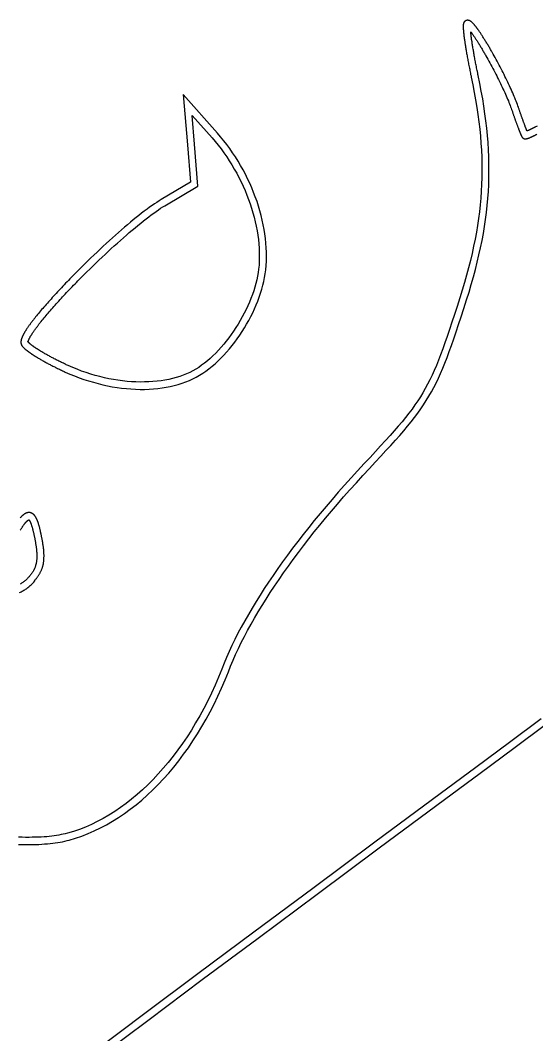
# Model space of a CAD drawing. Extents: x 0 to 745, y 0 to 539.
# Drawn here: x 299.9 to 357.7, y 360.9 to 474.6 of the extents above; entities that cross this region are included whole.
import ezdxf

# ---------------------------------------------------------------- set-up
doc = ezdxf.new("R2010")
doc.units = 0
doc.layers.get('0').update_dxf_attribs({"linetype": 'CONTINUOUS'})

msp = doc.modelspace()

# ---------------------------------------------------------------- linework, layer by layer
at = {"color": 7}
for p, q in [((318.14, 466.3), (318.61, 460.66)), ((321.97, 461.98), (318.14, 466.3)), ((318.14, 466.3), (318.14, 466.3)), ((319.14, 463.97), (321.37, 461.45)), ((319.41, 460.73), (319.14, 463.97)), ((319.14, 463.97), (319.14, 463.97)), ((318.61, 460.66), (318.96, 456.47)), ((319.8, 456.04), (319.41, 460.73)), ((318.96, 456.47), (315.68, 454.53)), ((316.09, 453.84), (319.8, 456.04)), ((300.85, 418.64), (300.85, 418.64)), ((300.98, 419.43), (300.98, 419.43)), ((301.42, 411.65), (301.53, 411.77)), ((301.53, 411.77), (301.53, 411.85))]:
    msp.add_line(p, q, dxfattribs=at)
for points in [[(349.66, 474.49), (349.65, 474.48), (349.64, 474.47), (349.63, 474.46), (349.62, 474.45), (349.61, 474.44), (349.6, 474.43), (349.6, 474.42), (349.59, 474.41), (349.58, 474.4), (349.58, 474.39), (349.57, 474.38), (349.57, 474.37), (349.56, 474.37), (349.56, 474.36), (349.56, 474.35), (349.55, 474.34), (349.55, 474.33), (349.55, 474.32), (349.54, 474.32), (349.54, 474.31), (349.54, 474.3), (349.54, 474.29), (349.54, 474.29), (349.53, 474.28), (349.53, 474.27), (349.53, 474.27), (349.53, 474.26), (349.53, 474.25), (349.53, 474.25), (349.53, 474.24), (349.52, 474.23)], [(349.98, 474.63), (349.97, 474.63), (349.96, 474.63), (349.95, 474.63), (349.94, 474.63), (349.92, 474.62), (349.91, 474.62), (349.9, 474.62), (349.89, 474.62), (349.88, 474.61), (349.87, 474.61), (349.86, 474.61), (349.85, 474.6), (349.84, 474.6), (349.82, 474.6), (349.81, 474.59), (349.8, 474.59), (349.79, 474.58), (349.78, 474.58), (349.77, 474.57), (349.76, 474.57), (349.75, 474.56), (349.74, 474.55), (349.73, 474.55), (349.72, 474.54), (349.71, 474.53), (349.7, 474.53), (349.69, 474.52), (349.68, 474.51), (349.67, 474.51), (349.67, 474.5), (349.66, 474.49)], [(350.23, 474.58), (350.22, 474.58), (350.22, 474.58), (350.21, 474.59), (350.21, 474.59), (350.2, 474.59), (350.19, 474.59), (350.18, 474.6), (350.18, 474.6), (350.17, 474.6), (350.16, 474.6), (350.16, 474.61), (350.15, 474.61), (350.14, 474.61), (350.13, 474.61), (350.12, 474.62), (350.12, 474.62), (350.11, 474.62), (350.1, 474.62), (350.09, 474.62), (350.08, 474.62), (350.07, 474.63), (350.07, 474.63), (350.06, 474.63), (350.05, 474.63), (350.04, 474.63), (350.03, 474.63), (350.02, 474.63), (350.01, 474.63), (350, 474.63), (349.99, 474.63), (349.98, 474.63)], [(350.54, 474.35), (350.53, 474.36), (350.52, 474.37), (350.51, 474.38), (350.5, 474.39), (350.49, 474.4), (350.49, 474.4), (350.48, 474.41), (350.47, 474.42), (350.46, 474.43), (350.45, 474.44), (350.44, 474.44), (350.43, 474.45), (350.42, 474.46), (350.41, 474.47), (350.4, 474.47), (350.39, 474.48), (350.38, 474.49), (350.37, 474.5), (350.36, 474.5), (350.35, 474.51), (350.34, 474.52), (350.33, 474.52), (350.32, 474.53), (350.31, 474.54), (350.3, 474.54), (350.29, 474.55), (350.28, 474.55), (350.27, 474.56), (350.26, 474.57), (350.24, 474.57), (350.23, 474.58)], [(351.15, 473.61), (351.13, 473.64), (351.11, 473.67), (351.08, 473.7), (351.06, 473.73), (351.04, 473.76), (351.02, 473.78), (351, 473.81), (350.98, 473.84), (350.96, 473.87), (350.94, 473.89), (350.92, 473.92), (350.9, 473.95), (350.88, 473.97), (350.86, 474), (350.84, 474.02), (350.82, 474.04), (350.8, 474.07), (350.78, 474.09), (350.76, 474.11), (350.74, 474.14), (350.72, 474.16), (350.7, 474.18), (350.69, 474.2), (350.67, 474.22), (350.65, 474.24), (350.63, 474.26), (350.61, 474.28), (350.59, 474.3), (350.58, 474.32), (350.56, 474.34), (350.54, 474.35)], [(349.52, 474.23), (349.52, 474.23), (349.52, 474.22), (349.52, 474.22), (349.52, 474.21), (349.52, 474.2), (349.52, 474.2), (349.52, 474.19), (349.52, 474.19), (349.51, 474.18), (349.51, 474.17), (349.51, 474.17), (349.51, 474.16), (349.51, 474.16), (349.51, 474.15), (349.51, 474.14), (349.51, 474.14), (349.51, 474.13), (349.51, 474.13), (349.51, 474.12), (349.51, 474.12), (349.51, 474.11), (349.51, 474.1), (349.5, 474.1), (349.5, 474.09), (349.5, 474.09), (349.5, 474.08), (349.5, 474.08), (349.5, 474.07), (349.5, 474.06), (349.5, 474.06), (349.5, 474.05)], [(349.5, 474.05), (349.5, 474.04), (349.5, 474.03), (349.5, 474.02), (349.5, 474), (349.5, 473.99), (349.5, 473.98), (349.5, 473.97), (349.5, 473.95), (349.5, 473.94), (349.5, 473.93), (349.5, 473.91), (349.5, 473.9), (349.5, 473.89), (349.5, 473.87), (349.5, 473.86), (349.5, 473.85), (349.5, 473.83), (349.5, 473.82), (349.5, 473.8), (349.5, 473.79), (349.5, 473.78), (349.5, 473.76), (349.5, 473.75), (349.5, 473.73), (349.5, 473.72), (349.51, 473.7), (349.51, 473.68), (349.51, 473.67), (349.51, 473.65), (349.51, 473.64), (349.51, 473.62)], [(349.51, 473.62), (349.51, 473.59), (349.52, 473.55), (349.52, 473.52), (349.52, 473.48), (349.52, 473.45), (349.53, 473.41), (349.53, 473.37), (349.53, 473.34), (349.54, 473.3), (349.54, 473.26), (349.55, 473.22), (349.55, 473.18), (349.56, 473.14), (349.56, 473.1), (349.56, 473.05), (349.57, 473.01), (349.58, 472.97), (349.58, 472.92), (349.59, 472.88), (349.59, 472.83), (349.6, 472.79), (349.6, 472.74), (349.61, 472.69), (349.62, 472.65), (349.62, 472.6), (349.63, 472.55), (349.64, 472.5), (349.64, 472.45), (349.65, 472.4), (349.66, 472.35), (349.67, 472.3)], [(350.46, 472.41), (350.45, 472.45), (350.45, 472.48), (350.44, 472.52), (350.44, 472.55), (350.43, 472.59), (350.43, 472.62), (350.42, 472.65), (350.42, 472.69), (350.42, 472.72), (350.41, 472.75), (350.41, 472.78), (350.4, 472.81), (350.4, 472.84), (350.4, 472.87), (350.39, 472.9), (350.39, 472.93), (350.39, 472.95), (350.39, 472.98), (350.38, 473.01), (350.38, 473.04), (350.38, 473.06), (350.37, 473.09), (350.37, 473.12), (350.37, 473.14), (350.37, 473.17), (350.36, 473.2), (350.36, 473.22), (350.36, 473.25), (350.36, 473.27), (350.35, 473.3), (350.35, 473.33)], [(350.35, 473.33), (350.36, 473.32), (350.36, 473.31), (350.37, 473.31), (350.37, 473.3), (350.38, 473.29), (350.38, 473.29), (350.39, 473.28), (350.39, 473.28), (350.39, 473.27), (350.4, 473.27), (350.4, 473.26), (350.41, 473.26), (350.41, 473.25), (350.42, 473.25), (350.42, 473.24), (350.43, 473.24), (350.43, 473.23), (350.43, 473.23), (350.44, 473.22), (350.44, 473.22), (350.45, 473.21), (350.45, 473.2), (350.46, 473.2), (350.46, 473.19), (350.47, 473.19), (350.47, 473.18), (350.48, 473.17), (350.48, 473.17), (350.49, 473.16), (350.49, 473.15), (350.5, 473.14)], [(350.5, 473.14), (350.54, 473.08), (350.58, 473.02), (350.63, 472.96), (350.67, 472.9), (350.72, 472.83), (350.76, 472.76), (350.81, 472.7), (350.85, 472.62), (350.9, 472.55), (350.95, 472.48), (351, 472.4), (351.05, 472.33), (351.09, 472.25), (351.14, 472.17), (351.19, 472.09), (351.25, 472.01), (351.3, 471.93), (351.35, 471.84), (351.4, 471.76), (351.45, 471.67), (351.51, 471.58), (351.56, 471.49), (351.61, 471.4), (351.67, 471.31), (351.72, 471.22), (351.77, 471.13), (351.83, 471.03), (351.88, 470.94), (351.94, 470.84), (351.99, 470.75), (352.05, 470.65)], [(352.74, 471.05), (352.69, 471.14), (352.63, 471.24), (352.58, 471.34), (352.52, 471.43), (352.47, 471.53), (352.41, 471.62), (352.36, 471.72), (352.3, 471.81), (352.25, 471.9), (352.19, 471.99), (352.14, 472.08), (352.09, 472.17), (352.03, 472.26), (351.98, 472.34), (351.93, 472.43), (351.87, 472.51), (351.82, 472.6), (351.77, 472.68), (351.72, 472.76), (351.67, 472.84), (351.62, 472.91), (351.57, 472.99), (351.52, 473.06), (351.47, 473.14), (351.43, 473.21), (351.38, 473.28), (351.33, 473.35), (351.29, 473.42), (351.24, 473.48), (351.19, 473.55), (351.15, 473.61)], [(349.67, 472.3), (349.68, 472.19), (349.7, 472.08), (349.71, 471.98), (349.73, 471.86), (349.75, 471.75), (349.77, 471.63), (349.79, 471.52), (349.81, 471.4), (349.83, 471.28), (349.85, 471.15), (349.87, 471.03), (349.89, 470.9), (349.91, 470.78), (349.94, 470.65), (349.96, 470.52), (349.99, 470.38), (350.01, 470.25), (350.04, 470.12), (350.06, 469.98), (350.09, 469.84), (350.11, 469.7), (350.14, 469.56), (350.17, 469.42), (350.2, 469.28), (350.23, 469.14), (350.25, 468.99), (350.28, 468.85), (350.31, 468.7), (350.34, 468.56), (350.38, 468.41), (350.41, 468.26)], [(351.19, 468.43), (351.16, 468.57), (351.13, 468.72), (351.1, 468.87), (351.07, 469.01), (351.04, 469.15), (351.01, 469.3), (350.98, 469.44), (350.95, 469.58), (350.93, 469.72), (350.9, 469.86), (350.87, 469.99), (350.85, 470.13), (350.82, 470.26), (350.8, 470.4), (350.77, 470.53), (350.75, 470.66), (350.73, 470.79), (350.7, 470.92), (350.68, 471.04), (350.66, 471.17), (350.64, 471.29), (350.62, 471.41), (350.6, 471.53), (350.58, 471.65), (350.56, 471.76), (350.54, 471.88), (350.52, 471.99), (350.51, 472.1), (350.49, 472.2), (350.47, 472.31), (350.46, 472.41)], [(355.69, 464.87), (355.63, 465.04), (355.57, 465.2), (355.51, 465.37), (355.44, 465.55), (355.37, 465.73), (355.3, 465.92), (355.22, 466.1), (355.14, 466.29), (355.05, 466.49), (354.96, 466.69), (354.87, 466.89), (354.78, 467.09), (354.69, 467.29), (354.59, 467.5), (354.49, 467.71), (354.39, 467.92), (354.29, 468.13), (354.18, 468.34), (354.08, 468.55), (353.97, 468.76), (353.86, 468.98), (353.75, 469.19), (353.64, 469.4), (353.53, 469.61), (353.42, 469.82), (353.31, 470.03), (353.19, 470.24), (353.08, 470.44), (352.97, 470.65), (352.86, 470.85), (352.74, 471.05)], [(352.05, 470.65), (352.16, 470.45), (352.27, 470.26), (352.38, 470.05), (352.49, 469.85), (352.6, 469.65), (352.71, 469.44), (352.82, 469.23), (352.93, 469.02), (353.04, 468.81), (353.15, 468.6), (353.26, 468.4), (353.36, 468.19), (353.47, 467.98), (353.57, 467.77), (353.67, 467.56), (353.77, 467.35), (353.87, 467.15), (353.96, 466.95), (354.06, 466.75), (354.15, 466.55), (354.23, 466.35), (354.32, 466.16), (354.4, 465.97), (354.48, 465.79), (354.56, 465.61), (354.63, 465.43), (354.7, 465.26), (354.76, 465.09), (354.82, 464.93), (354.88, 464.77), (354.93, 464.62)], [(350.41, 468.26), (350.58, 467.4), (350.75, 466.54), (350.9, 465.7), (351.03, 464.87), (351.15, 464.05), (351.26, 463.24), (351.35, 462.44), (351.43, 461.64), (351.49, 460.86), (351.54, 460.08), (351.58, 459.3), (351.6, 458.53), (351.6, 457.76), (351.59, 456.99), (351.57, 456.23), (351.53, 455.47), (351.47, 454.7), (351.4, 453.94), (351.32, 453.17), (351.22, 452.41), (351.11, 451.63), (350.98, 450.86), (350.83, 450.08), (350.67, 449.29), (350.5, 448.49), (350.31, 447.69), (350.1, 446.88), (349.88, 446.06), (349.65, 445.23), (349.39, 444.39), (349.13, 443.53)], [(349.89, 443.29), (350.16, 444.15), (350.41, 445), (350.65, 445.85), (350.87, 446.68), (351.08, 447.5), (351.27, 448.32), (351.45, 449.12), (351.61, 449.93), (351.76, 450.72), (351.89, 451.51), (352.01, 452.3), (352.11, 453.08), (352.19, 453.86), (352.26, 454.64), (352.32, 455.42), (352.36, 456.2), (352.38, 456.98), (352.39, 457.76), (352.39, 458.54), (352.37, 459.33), (352.34, 460.12), (352.29, 460.91), (352.22, 461.71), (352.15, 462.52), (352.05, 463.34), (351.94, 464.16), (351.82, 464.99), (351.69, 465.83), (351.53, 466.69), (351.37, 467.55), (351.19, 468.43)], [(354.93, 464.62), (354.96, 464.54), (354.98, 464.47), (355.01, 464.4), (355.03, 464.33), (355.05, 464.25), (355.08, 464.18), (355.1, 464.11), (355.13, 464.04), (355.15, 463.97), (355.18, 463.9), (355.2, 463.83), (355.23, 463.76), (355.25, 463.69), (355.27, 463.63), (355.3, 463.56), (355.32, 463.49), (355.34, 463.43), (355.37, 463.36), (355.39, 463.3), (355.41, 463.23), (355.43, 463.17), (355.46, 463.11), (355.48, 463.05), (355.5, 462.99), (355.52, 462.93), (355.54, 462.87), (355.57, 462.81), (355.59, 462.76), (355.61, 462.7), (355.63, 462.65), (355.65, 462.59)], [(356.4, 462.88), (356.38, 462.93), (356.36, 462.98), (356.34, 463.04), (356.32, 463.09), (356.3, 463.15), (356.27, 463.21), (356.25, 463.26), (356.23, 463.32), (356.21, 463.38), (356.19, 463.44), (356.17, 463.51), (356.14, 463.57), (356.12, 463.63), (356.1, 463.7), (356.07, 463.76), (356.05, 463.83), (356.03, 463.89), (356, 463.96), (355.98, 464.03), (355.96, 464.1), (355.93, 464.16), (355.91, 464.23), (355.88, 464.3), (355.86, 464.37), (355.84, 464.44), (355.81, 464.51), (355.79, 464.58), (355.76, 464.66), (355.74, 464.73), (355.71, 464.8), (355.69, 464.87)], [(327.39, 446.65), (327.43, 447.13), (327.46, 447.62), (327.47, 448.12), (327.47, 448.62), (327.45, 449.13), (327.41, 449.64), (327.36, 450.15), (327.29, 450.67), (327.21, 451.18), (327.11, 451.7), (327, 452.22), (326.87, 452.75), (326.73, 453.27), (326.58, 453.79), (326.41, 454.31), (326.22, 454.83), (326.03, 455.34), (325.82, 455.86), (325.59, 456.37), (325.36, 456.87), (325.11, 457.37), (324.85, 457.87), (324.57, 458.35), (324.29, 458.84), (323.99, 459.31), (323.68, 459.78), (323.36, 460.24), (323.03, 460.69), (322.69, 461.13), (322.34, 461.56), (321.97, 461.98)], [(355.65, 462.59), (355.66, 462.57), (355.67, 462.54), (355.68, 462.52), (355.69, 462.49), (355.7, 462.46), (355.71, 462.44), (355.71, 462.41), (355.72, 462.39), (355.73, 462.37), (355.74, 462.34), (355.75, 462.32), (355.76, 462.3), (355.77, 462.27), (355.78, 462.25), (355.79, 462.23), (355.8, 462.21), (355.8, 462.18), (355.81, 462.16), (355.82, 462.14), (355.83, 462.12), (355.84, 462.1), (355.85, 462.08), (355.85, 462.06), (355.86, 462.04), (355.87, 462.02), (355.88, 462), (355.88, 461.98), (355.89, 461.97), (355.9, 461.95), (355.91, 461.93), (355.91, 461.91)], [(355.91, 461.91), (355.92, 461.9), (355.92, 461.9), (355.92, 461.89), (355.93, 461.88), (355.93, 461.87), (355.93, 461.86), (355.94, 461.85), (355.94, 461.85), (355.94, 461.84), (355.95, 461.83), (355.95, 461.82), (355.95, 461.82), (355.96, 461.81), (355.96, 461.8), (355.96, 461.79), (355.97, 461.79), (355.97, 461.78), (355.97, 461.77), (355.98, 461.77), (355.98, 461.76), (355.98, 461.75), (355.99, 461.74), (355.99, 461.74), (355.99, 461.73), (356, 461.72), (356, 461.72), (356, 461.71), (356, 461.71), (356.01, 461.7), (356.01, 461.69), (356.01, 461.69)], [(356.65, 462.22), (356.64, 462.24), (356.64, 462.25), (356.63, 462.27), (356.62, 462.29), (356.62, 462.3), (356.61, 462.32), (356.6, 462.34), (356.6, 462.36), (356.59, 462.38), (356.58, 462.4), (356.57, 462.42), (356.57, 462.44), (356.56, 462.46), (356.55, 462.48), (356.54, 462.5), (356.53, 462.52), (356.52, 462.54), (356.52, 462.56), (356.51, 462.58), (356.5, 462.61), (356.49, 462.63), (356.48, 462.65), (356.47, 462.68), (356.46, 462.7), (356.45, 462.72), (356.44, 462.75), (356.44, 462.77), (356.43, 462.8), (356.42, 462.82), (356.41, 462.85), (356.4, 462.88)], [(356.67, 462.22), (356.67, 462.22), (356.66, 462.22), (356.66, 462.22), (356.66, 462.22), (356.66, 462.22), (356.66, 462.22), (356.66, 462.22), (356.66, 462.22), (356.66, 462.22), (356.66, 462.22), (356.66, 462.22), (356.66, 462.22), (356.66, 462.22), (356.66, 462.22), (356.66, 462.22), (356.66, 462.22), (356.66, 462.22), (356.66, 462.22), (356.66, 462.22), (356.66, 462.22), (356.66, 462.22), (356.66, 462.22), (356.66, 462.22), (356.66, 462.22), (356.66, 462.22), (356.66, 462.22), (356.66, 462.22), (356.65, 462.22), (356.65, 462.22), (356.65, 462.22), (356.65, 462.22)], [(356.65, 462.22), (356.65, 462.22), (356.65, 462.22), (356.65, 462.22), (356.65, 462.22), (356.65, 462.22), (356.65, 462.22), (356.65, 462.22), (356.65, 462.22), (356.65, 462.22), (356.65, 462.22), (356.65, 462.22), (356.65, 462.22), (356.65, 462.22), (356.65, 462.22), (356.65, 462.22), (356.65, 462.22), (356.65, 462.22), (356.65, 462.22), (356.65, 462.22), (356.65, 462.22), (356.65, 462.22), (356.65, 462.22), (356.65, 462.22), (356.65, 462.22), (356.65, 462.22), (356.65, 462.22), (356.65, 462.22), (356.65, 462.22), (356.65, 462.22), (356.65, 462.22), (356.65, 462.22)], [(357.55, 462.65), (357.51, 462.63), (357.48, 462.61), (357.44, 462.6), (357.41, 462.58), (357.37, 462.56), (357.34, 462.54), (357.31, 462.53), (357.27, 462.51), (357.24, 462.49), (357.21, 462.48), (357.18, 462.46), (357.15, 462.45), (357.12, 462.43), (357.09, 462.42), (357.06, 462.4), (357.03, 462.39), (357, 462.37), (356.97, 462.36), (356.95, 462.35), (356.92, 462.34), (356.89, 462.32), (356.87, 462.31), (356.84, 462.3), (356.82, 462.29), (356.8, 462.28), (356.77, 462.27), (356.75, 462.26), (356.73, 462.25), (356.71, 462.24), (356.69, 462.23), (356.67, 462.22)], [(356.98, 461.48), (357, 461.49), (357.02, 461.5), (357.05, 461.51), (357.07, 461.53), (357.1, 461.54), (357.13, 461.55), (357.15, 461.56), (357.18, 461.57), (357.21, 461.59), (357.23, 461.6), (357.26, 461.61), (357.29, 461.63), (357.32, 461.64), (357.35, 461.65), (357.38, 461.67), (357.41, 461.68), (357.44, 461.7), (357.47, 461.71), (357.51, 461.73), (357.54, 461.75), (357.57, 461.76), (357.6, 461.78), (357.64, 461.8), (357.67, 461.81), (357.71, 461.83), (357.74, 461.85)], [(357.77, 462.77), (357.7, 462.73), (357.62, 462.69), (357.55, 462.65)], [(321.37, 461.45), (321.72, 461.05), (322.06, 460.63), (322.39, 460.21), (322.71, 459.77), (323.02, 459.33), (323.31, 458.88), (323.6, 458.42), (323.87, 457.95), (324.14, 457.48), (324.39, 457), (324.63, 456.52), (324.85, 456.03), (325.07, 455.54), (325.27, 455.04), (325.46, 454.55), (325.64, 454.05), (325.8, 453.55), (325.95, 453.04), (326.09, 452.54), (326.21, 452.04), (326.32, 451.54), (326.42, 451.04), (326.5, 450.55), (326.56, 450.05), (326.61, 449.56), (326.65, 449.08), (326.67, 448.6), (326.67, 448.13), (326.66, 447.66), (326.64, 447.19), (326.59, 446.74)], [(356.01, 461.69), (356.02, 461.68), (356.02, 461.68), (356.02, 461.67), (356.02, 461.66), (356.03, 461.66), (356.03, 461.65), (356.03, 461.65), (356.03, 461.64), (356.04, 461.64), (356.04, 461.63), (356.04, 461.63), (356.04, 461.62), (356.04, 461.62), (356.05, 461.61), (356.05, 461.61), (356.05, 461.6), (356.06, 461.6), (356.06, 461.59), (356.06, 461.59), (356.07, 461.58), (356.07, 461.57), (356.07, 461.57), (356.08, 461.56), (356.08, 461.56), (356.08, 461.55), (356.09, 461.54), (356.09, 461.54), (356.1, 461.53), (356.11, 461.52), (356.11, 461.51), (356.12, 461.51)], [(356.12, 461.51), (356.13, 461.49), (356.14, 461.48), (356.16, 461.46), (356.17, 461.45), (356.18, 461.44), (356.2, 461.43), (356.21, 461.42), (356.22, 461.41), (356.23, 461.4), (356.25, 461.39), (356.26, 461.38), (356.27, 461.38), (356.29, 461.37), (356.3, 461.37), (356.31, 461.36), (356.32, 461.36), (356.34, 461.36), (356.35, 461.35), (356.36, 461.35), (356.37, 461.35), (356.38, 461.35), (356.39, 461.34), (356.4, 461.34), (356.41, 461.34), (356.42, 461.34), (356.43, 461.34), (356.44, 461.34), (356.45, 461.34), (356.46, 461.34), (356.47, 461.34), (356.48, 461.34)], [(356.48, 461.34), (356.48, 461.34), (356.49, 461.34), (356.5, 461.34), (356.5, 461.34), (356.51, 461.34), (356.52, 461.34), (356.52, 461.34), (356.53, 461.34), (356.53, 461.34), (356.54, 461.34), (356.55, 461.35), (356.55, 461.35), (356.56, 461.35), (356.56, 461.35), (356.57, 461.35), (356.57, 461.35), (356.58, 461.35), (356.58, 461.35), (356.59, 461.35), (356.6, 461.35), (356.6, 461.35), (356.61, 461.36), (356.61, 461.36), (356.62, 461.36), (356.62, 461.36), (356.63, 461.36), (356.63, 461.36), (356.64, 461.36), (356.64, 461.36), (356.64, 461.37), (356.65, 461.37)], [(356.65, 461.37), (356.66, 461.37), (356.67, 461.37), (356.68, 461.37), (356.69, 461.38), (356.7, 461.38), (356.71, 461.38), (356.72, 461.39), (356.73, 461.39), (356.74, 461.39), (356.75, 461.4), (356.76, 461.4), (356.77, 461.4), (356.78, 461.41), (356.79, 461.41), (356.8, 461.41), (356.81, 461.42), (356.82, 461.42), (356.83, 461.42), (356.84, 461.43), (356.85, 461.43), (356.86, 461.44), (356.87, 461.44), (356.88, 461.45), (356.9, 461.45), (356.91, 461.45), (356.92, 461.46), (356.93, 461.46), (356.94, 461.47), (356.95, 461.47), (356.96, 461.48), (356.98, 461.48)], [(315.68, 454.53), (315.44, 454.38), (315.19, 454.22), (314.92, 454.04), (314.65, 453.86), (314.37, 453.66), (314.09, 453.45), (313.79, 453.23), (313.49, 453), (313.18, 452.76), (312.87, 452.51), (312.55, 452.25), (312.23, 451.99), (311.9, 451.71), (311.57, 451.43), (311.24, 451.14), (310.9, 450.85), (310.56, 450.55), (310.22, 450.24), (309.88, 449.93), (309.53, 449.61), (309.18, 449.29), (308.84, 448.97), (308.49, 448.64), (308.15, 448.31), (307.8, 447.98), (307.46, 447.65), (307.12, 447.31), (306.78, 446.98), (306.44, 446.64), (306.11, 446.31), (305.78, 445.97)], [(306.35, 445.41), (306.68, 445.75), (307.01, 446.08), (307.34, 446.41), (307.68, 446.74), (308.02, 447.08), (308.36, 447.41), (308.7, 447.74), (309.05, 448.06), (309.39, 448.39), (309.74, 448.71), (310.08, 449.03), (310.43, 449.34), (310.77, 449.65), (311.11, 449.95), (311.45, 450.25), (311.78, 450.54), (312.11, 450.83), (312.44, 451.11), (312.76, 451.38), (313.08, 451.64), (313.39, 451.89), (313.7, 452.14), (314, 452.37), (314.29, 452.6), (314.57, 452.81), (314.85, 453.01), (315.12, 453.2), (315.38, 453.38), (315.62, 453.55), (315.86, 453.7), (316.09, 453.84)], [(305.78, 445.97), (305.61, 445.81), (305.45, 445.64), (305.29, 445.47), (305.13, 445.31), (304.97, 445.14), (304.82, 444.98), (304.66, 444.82), (304.51, 444.65), (304.36, 444.49), (304.2, 444.33), (304.06, 444.17), (303.91, 444.01), (303.76, 443.85), (303.62, 443.69), (303.48, 443.54), (303.34, 443.38), (303.2, 443.23), (303.06, 443.07), (302.93, 442.92), (302.8, 442.77), (302.67, 442.63), (302.54, 442.48), (302.42, 442.33), (302.29, 442.19), (302.17, 442.05), (302.06, 441.91), (301.94, 441.77), (301.83, 441.63), (301.72, 441.5), (301.61, 441.37), (301.51, 441.24)], [(326.59, 446.74), (326.54, 446.34), (326.47, 445.94), (326.39, 445.53), (326.28, 445.12), (326.17, 444.71), (326.04, 444.29), (325.89, 443.87), (325.73, 443.45), (325.56, 443.03), (325.38, 442.62), (325.18, 442.2), (324.98, 441.79), (324.76, 441.38), (324.53, 440.97), (324.29, 440.57), (324.04, 440.17), (323.79, 439.79), (323.52, 439.41), (323.25, 439.03), (322.97, 438.67), (322.68, 438.32), (322.39, 437.97), (322.09, 437.64), (321.79, 437.32), (321.48, 437.02), (321.17, 436.73), (320.85, 436.45), (320.53, 436.19), (320.21, 435.95), (319.89, 435.72), (319.56, 435.51)], [(319.98, 434.83), (320.33, 435.06), (320.68, 435.3), (321.03, 435.56), (321.37, 435.84), (321.71, 436.13), (322.04, 436.43), (322.37, 436.75), (322.69, 437.09), (323.01, 437.43), (323.32, 437.79), (323.62, 438.16), (323.91, 438.54), (324.2, 438.93), (324.48, 439.32), (324.74, 439.73), (325, 440.14), (325.25, 440.56), (325.49, 440.98), (325.71, 441.41), (325.93, 441.84), (326.13, 442.28), (326.32, 442.71), (326.49, 443.15), (326.66, 443.59), (326.81, 444.04), (326.94, 444.48), (327.06, 444.92), (327.17, 445.36), (327.26, 445.79), (327.33, 446.22), (327.39, 446.65)], [(302.14, 440.74), (302.24, 440.87), (302.34, 441), (302.45, 441.13), (302.56, 441.26), (302.67, 441.4), (302.79, 441.53), (302.9, 441.67), (303.02, 441.81), (303.15, 441.96), (303.27, 442.1), (303.4, 442.25), (303.53, 442.39), (303.66, 442.54), (303.79, 442.69), (303.93, 442.85), (304.07, 443), (304.21, 443.15), (304.35, 443.31), (304.5, 443.47), (304.64, 443.62), (304.79, 443.78), (304.94, 443.94), (305.09, 444.1), (305.24, 444.27), (305.4, 444.43), (305.55, 444.59), (305.71, 444.75), (305.87, 444.92), (306.03, 445.08), (306.19, 445.25), (306.35, 445.41)], [(349.13, 443.53), (348.81, 442.56), (348.52, 441.64), (348.24, 440.77), (347.97, 439.96), (347.71, 439.19), (347.45, 438.46), (347.21, 437.78), (346.97, 437.13), (346.73, 436.51), (346.5, 435.93), (346.26, 435.37), (346.02, 434.84), (345.77, 434.32), (345.52, 433.83), (345.26, 433.35), (344.99, 432.88), (344.71, 432.42), (344.41, 431.96), (344.1, 431.5), (343.77, 431.04), (343.42, 430.58), (343.05, 430.11), (342.65, 429.62), (342.23, 429.12), (341.79, 428.61), (341.31, 428.07), (340.8, 427.5), (340.26, 426.91), (339.69, 426.29), (339.08, 425.63), (338.43, 424.94)], [(339.01, 424.39), (339.66, 425.09), (340.28, 425.75), (340.85, 426.38), (341.4, 426.97), (341.91, 427.55), (342.39, 428.09), (342.84, 428.62), (343.27, 429.13), (343.67, 429.62), (344.05, 430.11), (344.41, 430.59), (344.75, 431.06), (345.07, 431.53), (345.37, 432), (345.66, 432.48), (345.94, 432.96), (346.21, 433.45), (346.47, 433.96), (346.72, 434.49), (346.97, 435.04), (347.21, 435.61), (347.46, 436.2), (347.7, 436.83), (347.95, 437.49), (348.2, 438.18), (348.45, 438.92), (348.72, 439.69), (348.99, 440.52), (349.28, 441.39), (349.57, 442.31), (349.89, 443.29)], [(301.51, 441.24), (301.46, 441.17), (301.41, 441.11), (301.36, 441.04), (301.31, 440.98), (301.26, 440.92), (301.22, 440.86), (301.17, 440.8), (301.13, 440.74), (301.08, 440.68), (301.04, 440.62), (300.99, 440.56), (300.95, 440.5), (300.91, 440.44), (300.87, 440.39), (300.83, 440.33), (300.79, 440.27), (300.75, 440.22), (300.71, 440.16), (300.68, 440.11), (300.64, 440.06), (300.61, 440), (300.57, 439.95), (300.54, 439.9), (300.51, 439.85), (300.47, 439.8), (300.44, 439.75), (300.41, 439.7), (300.38, 439.65), (300.36, 439.6), (300.33, 439.56), (300.3, 439.51)], [(301, 439.12), (301.02, 439.16), (301.05, 439.2), (301.07, 439.24), (301.1, 439.29), (301.13, 439.33), (301.15, 439.37), (301.18, 439.42), (301.21, 439.47), (301.24, 439.51), (301.27, 439.56), (301.31, 439.61), (301.34, 439.66), (301.37, 439.71), (301.41, 439.76), (301.45, 439.81), (301.48, 439.87), (301.52, 439.92), (301.56, 439.97), (301.6, 440.03), (301.64, 440.09), (301.68, 440.14), (301.72, 440.2), (301.77, 440.26), (301.81, 440.31), (301.85, 440.37), (301.9, 440.43), (301.95, 440.49), (301.99, 440.55), (302.04, 440.62), (302.09, 440.68), (302.14, 440.74)], [(300.3, 439.51), (300.29, 439.49), (300.28, 439.46), (300.27, 439.44), (300.25, 439.42), (300.24, 439.4), (300.23, 439.37), (300.22, 439.35), (300.21, 439.33), (300.2, 439.31), (300.18, 439.29), (300.17, 439.26), (300.16, 439.24), (300.15, 439.22), (300.14, 439.2), (300.13, 439.18), (300.12, 439.16), (300.11, 439.14), (300.11, 439.12), (300.1, 439.1), (300.09, 439.07), (300.08, 439.05), (300.07, 439.03), (300.06, 439.01), (300.06, 438.99), (300.05, 438.97), (300.04, 438.95), (300.04, 438.93), (300.03, 438.91), (300.02, 438.89), (300.02, 438.87), (300.01, 438.85)], [(300.78, 438.64), (300.79, 438.65), (300.79, 438.66), (300.79, 438.67), (300.8, 438.68), (300.8, 438.69), (300.81, 438.71), (300.81, 438.72), (300.82, 438.73), (300.82, 438.75), (300.83, 438.76), (300.83, 438.77), (300.84, 438.79), (300.84, 438.8), (300.85, 438.82), (300.86, 438.83), (300.86, 438.85), (300.87, 438.86), (300.88, 438.88), (300.89, 438.9), (300.89, 438.91), (300.9, 438.93), (300.91, 438.95), (300.92, 438.97), (300.93, 438.99), (300.94, 439), (300.95, 439.02), (300.96, 439.04), (300.97, 439.06), (300.98, 439.08), (300.99, 439.1), (301, 439.12)], [(300.01, 438.85), (300.01, 438.83), (300, 438.81), (300, 438.79), (299.99, 438.77), (299.99, 438.75), (299.98, 438.73), (299.98, 438.71), (299.98, 438.69), (299.97, 438.67), (299.97, 438.64), (299.97, 438.62), (299.97, 438.6), (299.96, 438.58), (299.96, 438.56), (299.96, 438.54), (299.96, 438.51), (299.96, 438.49), (299.97, 438.47), (299.97, 438.45), (299.97, 438.43), (299.98, 438.4), (299.98, 438.38), (299.99, 438.36), (299.99, 438.34), (300, 438.32), (300.01, 438.29), (300.02, 438.27), (300.03, 438.25), (300.04, 438.23), (300.05, 438.2), (300.06, 438.18)], [(300.06, 438.18), (300.08, 438.16), (300.09, 438.14), (300.11, 438.11), (300.12, 438.09), (300.14, 438.07), (300.16, 438.05), (300.17, 438.03), (300.19, 438.01), (300.21, 437.99), (300.23, 437.97), (300.25, 437.95), (300.26, 437.93), (300.28, 437.91), (300.3, 437.89), (300.33, 437.87), (300.35, 437.85), (300.37, 437.83), (300.39, 437.81), (300.41, 437.79), (300.44, 437.77), (300.46, 437.75), (300.48, 437.73), (300.51, 437.71), (300.53, 437.69), (300.56, 437.67), (300.58, 437.65), (300.61, 437.63), (300.64, 437.61), (300.66, 437.59), (300.69, 437.57), (300.72, 437.55)], [(300.75, 438.6), (300.75, 438.6), (300.75, 438.59), (300.76, 438.58), (300.76, 438.58), (300.76, 438.57), (300.76, 438.57), (300.77, 438.56), (300.77, 438.56), (300.77, 438.56), (300.77, 438.56), (300.77, 438.55), (300.77, 438.55), (300.77, 438.55), (300.77, 438.55), (300.77, 438.55), (300.77, 438.55), (300.77, 438.56), (300.77, 438.56), (300.77, 438.56), (300.77, 438.56), (300.77, 438.57), (300.77, 438.57), (300.77, 438.58), (300.77, 438.58), (300.77, 438.59), (300.77, 438.6), (300.78, 438.6), (300.78, 438.61), (300.78, 438.62), (300.78, 438.63), (300.78, 438.64)], [(301.2, 438.19), (301.18, 438.21), (301.15, 438.22), (301.13, 438.24), (301.11, 438.26), (301.08, 438.28), (301.06, 438.3), (301.04, 438.32), (301.02, 438.33), (301, 438.35), (300.98, 438.37), (300.96, 438.39), (300.94, 438.4), (300.92, 438.42), (300.91, 438.43), (300.89, 438.45), (300.88, 438.46), (300.86, 438.48), (300.85, 438.49), (300.83, 438.5), (300.82, 438.52), (300.81, 438.53), (300.8, 438.54), (300.79, 438.55), (300.78, 438.56), (300.77, 438.57), (300.77, 438.58), (300.76, 438.58), (300.76, 438.59), (300.75, 438.59), (300.75, 438.6), (300.75, 438.6)], [(302.24, 437.5), (302.2, 437.52), (302.16, 437.55), (302.12, 437.57), (302.08, 437.6), (302.04, 437.62), (302.01, 437.64), (301.97, 437.67), (301.93, 437.69), (301.89, 437.71), (301.86, 437.74), (301.82, 437.76), (301.79, 437.78), (301.75, 437.81), (301.72, 437.83), (301.68, 437.85), (301.65, 437.87), (301.61, 437.9), (301.58, 437.92), (301.55, 437.94), (301.52, 437.96), (301.49, 437.98), (301.46, 438), (301.43, 438.03), (301.4, 438.05), (301.37, 438.07), (301.34, 438.09), (301.31, 438.11), (301.28, 438.13), (301.26, 438.15), (301.23, 438.17), (301.2, 438.19)], [(300.72, 437.55), (300.75, 437.53), (300.78, 437.5), (300.81, 437.48), (300.84, 437.46), (300.87, 437.44), (300.9, 437.41), (300.93, 437.39), (300.97, 437.37), (301, 437.35), (301.03, 437.32), (301.06, 437.3), (301.1, 437.28), (301.13, 437.25), (301.17, 437.23), (301.2, 437.21), (301.24, 437.18), (301.28, 437.16), (301.31, 437.14), (301.35, 437.11), (301.39, 437.09), (301.43, 437.06), (301.46, 437.04), (301.5, 437.01), (301.54, 436.99), (301.58, 436.96), (301.62, 436.94), (301.66, 436.91), (301.7, 436.89), (301.74, 436.86), (301.78, 436.84), (301.83, 436.81)], [(301.83, 436.81), (301.91, 436.76), (302, 436.71), (302.09, 436.66), (302.17, 436.61), (302.26, 436.56), (302.36, 436.5), (302.45, 436.45), (302.54, 436.4), (302.64, 436.35), (302.73, 436.29), (302.83, 436.24), (302.93, 436.19), (303.03, 436.13), (303.13, 436.08), (303.23, 436.03), (303.33, 435.97), (303.43, 435.92), (303.54, 435.87), (303.64, 435.81), (303.75, 435.76), (303.85, 435.71), (303.96, 435.66), (304.07, 435.6), (304.17, 435.55), (304.28, 435.5), (304.39, 435.45), (304.5, 435.39), (304.61, 435.34), (304.72, 435.29), (304.83, 435.24), (304.94, 435.19)], [(305.27, 435.92), (305.16, 435.97), (305.05, 436.02), (304.95, 436.07), (304.84, 436.12), (304.73, 436.17), (304.63, 436.22), (304.52, 436.27), (304.42, 436.32), (304.31, 436.37), (304.21, 436.42), (304.11, 436.48), (304, 436.53), (303.9, 436.58), (303.8, 436.63), (303.7, 436.68), (303.6, 436.74), (303.5, 436.79), (303.4, 436.84), (303.31, 436.89), (303.21, 436.94), (303.12, 437), (303.02, 437.05), (302.93, 437.1), (302.84, 437.15), (302.75, 437.2), (302.66, 437.25), (302.58, 437.3), (302.49, 437.35), (302.41, 437.4), (302.32, 437.45), (302.24, 437.5)], [(319.56, 435.51), (319.23, 435.32), (318.88, 435.15), (318.52, 434.98), (318.15, 434.83), (317.76, 434.7), (317.36, 434.57), (316.95, 434.46), (316.53, 434.37), (316.1, 434.28), (315.66, 434.22), (315.21, 434.16), (314.75, 434.12), (314.28, 434.09), (313.81, 434.08), (313.32, 434.07), (312.84, 434.09), (312.35, 434.11), (311.85, 434.15), (311.35, 434.21), (310.84, 434.27), (310.34, 434.35), (309.83, 434.45), (309.32, 434.56), (308.81, 434.68), (308.3, 434.82), (307.79, 434.96), (307.28, 435.13), (306.77, 435.3), (306.27, 435.5), (305.77, 435.7), (305.27, 435.92)], [(304.94, 435.19), (305.45, 434.96), (305.97, 434.75), (306.5, 434.55), (307.02, 434.37), (307.55, 434.2), (308.08, 434.04), (308.61, 433.9), (309.14, 433.77), (309.67, 433.65), (310.2, 433.55), (310.73, 433.47), (311.25, 433.39), (311.78, 433.34), (312.29, 433.3), (312.81, 433.27), (313.32, 433.25), (313.82, 433.25), (314.32, 433.27), (314.81, 433.3), (315.3, 433.35), (315.77, 433.41), (316.24, 433.48), (316.7, 433.57), (317.15, 433.68), (317.59, 433.8), (318.02, 433.93), (318.44, 434.08), (318.84, 434.24), (319.23, 434.42), (319.61, 434.62), (319.98, 434.83)], [(338.43, 424.94), (337.68, 424.13), (336.94, 423.32), (336.22, 422.52), (335.51, 421.72), (334.82, 420.92), (334.14, 420.12), (333.48, 419.33), (332.83, 418.54), (332.2, 417.76), (331.58, 416.98), (330.98, 416.2), (330.4, 415.43), (329.83, 414.67), (329.27, 413.91), (328.74, 413.15), (328.21, 412.4), (327.71, 411.65), (327.22, 410.91), (326.75, 410.18), (326.3, 409.45), (325.86, 408.73), (325.44, 408.01), (325.04, 407.3), (324.65, 406.6), (324.28, 405.9), (323.94, 405.21), (323.6, 404.53), (323.29, 403.86), (322.99, 403.19), (322.72, 402.54), (322.46, 401.89)], [(323.2, 401.6), (323.46, 402.23), (323.73, 402.88), (324.02, 403.53), (324.33, 404.19), (324.65, 404.86), (325, 405.53), (325.36, 406.22), (325.74, 406.91), (326.13, 407.61), (326.55, 408.31), (326.98, 409.03), (327.43, 409.74), (327.89, 410.47), (328.38, 411.2), (328.88, 411.94), (329.39, 412.68), (329.92, 413.43), (330.47, 414.19), (331.04, 414.95), (331.62, 415.71), (332.21, 416.48), (332.83, 417.26), (333.45, 418.04), (334.1, 418.82), (334.75, 419.6), (335.43, 420.39), (336.11, 421.19), (336.82, 421.98), (337.54, 422.78), (338.27, 423.59), (339.01, 424.39)], [(300.34, 419.26), (300.33, 419.25), (300.31, 419.24), (300.29, 419.23), (300.28, 419.22), (300.26, 419.2), (300.24, 419.19), (300.22, 419.18), (300.21, 419.16), (300.19, 419.15), (300.18, 419.13), (300.16, 419.12), (300.14, 419.11), (300.13, 419.09), (300.11, 419.08), (300.09, 419.06), (300.08, 419.04), (300.06, 419.03), (300.05, 419.01), (300.03, 419), (300.01, 418.98), (300, 418.96), (299.98, 418.94), (299.97, 418.93), (299.95, 418.91), (299.93, 418.89), (299.92, 418.87), (299.9, 418.85), (299.89, 418.83)], [(300.98, 419.43), (300.96, 419.43), (300.93, 419.44), (300.91, 419.44), (300.89, 419.44), (300.87, 419.44), (300.85, 419.44), (300.82, 419.44), (300.8, 419.44), (300.78, 419.43), (300.76, 419.43), (300.74, 419.43), (300.71, 419.42), (300.69, 419.42), (300.67, 419.41), (300.65, 419.41), (300.63, 419.4), (300.61, 419.4), (300.59, 419.39), (300.57, 419.38), (300.55, 419.37), (300.53, 419.37), (300.51, 419.36), (300.49, 419.35), (300.47, 419.34), (300.45, 419.33), (300.43, 419.32), (300.42, 419.31), (300.4, 419.3), (300.38, 419.29), (300.36, 419.28), (300.34, 419.26)], [(300.46, 418.27), (300.47, 418.29), (300.48, 418.3), (300.5, 418.32), (300.51, 418.33), (300.52, 418.35), (300.54, 418.36), (300.55, 418.38), (300.56, 418.39), (300.57, 418.4), (300.58, 418.42), (300.6, 418.43), (300.61, 418.44), (300.62, 418.45), (300.63, 418.46), (300.64, 418.47), (300.65, 418.48), (300.66, 418.5), (300.67, 418.51), (300.68, 418.51), (300.69, 418.52), (300.7, 418.53), (300.71, 418.54), (300.72, 418.55), (300.73, 418.56), (300.74, 418.56), (300.75, 418.57), (300.76, 418.58), (300.77, 418.58), (300.77, 418.59), (300.78, 418.59), (300.79, 418.6)], [(300.79, 418.6), (300.8, 418.6), (300.8, 418.61), (300.81, 418.61), (300.81, 418.62), (300.82, 418.62), (300.83, 418.62), (300.83, 418.63), (300.83, 418.63), (300.84, 418.63), (300.84, 418.63), (300.85, 418.63), (300.85, 418.63), (300.85, 418.64), (300.85, 418.64), (300.85, 418.64), (300.86, 418.64), (300.86, 418.64), (300.86, 418.64), (300.86, 418.64), (300.86, 418.64), (300.86, 418.64), (300.86, 418.64), (300.86, 418.64), (300.86, 418.64), (300.86, 418.64), (300.86, 418.64), (300.86, 418.64), (300.86, 418.64), (300.85, 418.64), (300.85, 418.64), (300.85, 418.64)], [(300.85, 418.64), (300.85, 418.64), (300.85, 418.64), (300.85, 418.64), (300.85, 418.64), (300.84, 418.64), (300.84, 418.64), (300.84, 418.64), (300.84, 418.64), (300.84, 418.64), (300.84, 418.64), (300.84, 418.64), (300.84, 418.64), (300.84, 418.64), (300.84, 418.64), (300.85, 418.64), (300.85, 418.64), (300.85, 418.64), (300.85, 418.64), (300.85, 418.63), (300.85, 418.63), (300.86, 418.63), (300.86, 418.63), (300.86, 418.62), (300.87, 418.62), (300.87, 418.62), (300.87, 418.61), (300.88, 418.61), (300.88, 418.6), (300.89, 418.6), (300.89, 418.59), (300.9, 418.58)], [(300.9, 418.58), (300.9, 418.58), (300.91, 418.57), (300.91, 418.56), (300.92, 418.55), (300.92, 418.54), (300.93, 418.54), (300.94, 418.53), (300.94, 418.52), (300.95, 418.51), (300.95, 418.49), (300.96, 418.48), (300.97, 418.47), (300.97, 418.46), (300.98, 418.45), (300.99, 418.43), (300.99, 418.42), (301, 418.41), (301.01, 418.39), (301.02, 418.38), (301.02, 418.36), (301.03, 418.35), (301.04, 418.33), (301.04, 418.31), (301.05, 418.3), (301.06, 418.28), (301.07, 418.26), (301.07, 418.24), (301.08, 418.23), (301.09, 418.21), (301.09, 418.19), (301.1, 418.17)], [(301.53, 419.07), (301.52, 419.09), (301.51, 419.1), (301.49, 419.12), (301.48, 419.14), (301.46, 419.15), (301.45, 419.17), (301.44, 419.18), (301.42, 419.2), (301.4, 419.21), (301.39, 419.23), (301.37, 419.24), (301.36, 419.25), (301.34, 419.27), (301.32, 419.28), (301.3, 419.29), (301.29, 419.31), (301.27, 419.32), (301.25, 419.33), (301.23, 419.34), (301.21, 419.35), (301.19, 419.36), (301.17, 419.37), (301.15, 419.38), (301.13, 419.39), (301.11, 419.4), (301.09, 419.4), (301.07, 419.41), (301.05, 419.42), (301.02, 419.42), (301, 419.43), (300.98, 419.43)], [(301.85, 418.45), (301.84, 418.47), (301.83, 418.49), (301.82, 418.52), (301.82, 418.54), (301.81, 418.56), (301.8, 418.58), (301.79, 418.61), (301.78, 418.63), (301.77, 418.65), (301.76, 418.67), (301.75, 418.69), (301.74, 418.71), (301.73, 418.74), (301.72, 418.76), (301.71, 418.78), (301.7, 418.8), (301.69, 418.82), (301.68, 418.84), (301.67, 418.86), (301.66, 418.87), (301.65, 418.89), (301.64, 418.91), (301.63, 418.93), (301.62, 418.95), (301.61, 418.97), (301.59, 418.98), (301.58, 419), (301.57, 419.02), (301.56, 419.04), (301.55, 419.05), (301.53, 419.07)], [(299.89, 417.46), (299.93, 417.51), (299.96, 417.57), (300, 417.62), (300.03, 417.67), (300.07, 417.73), (300.1, 417.78), (300.13, 417.83), (300.16, 417.87), (300.2, 417.92), (300.23, 417.96), (300.26, 418.01), (300.29, 418.05), (300.32, 418.09), (300.35, 418.13), (300.38, 418.17), (300.4, 418.2), (300.43, 418.24), (300.46, 418.27)], [(301.1, 418.17), (301.12, 418.13), (301.13, 418.09), (301.15, 418.04), (301.16, 418), (301.17, 417.95), (301.19, 417.91), (301.2, 417.86), (301.22, 417.81), (301.23, 417.75), (301.25, 417.7), (301.26, 417.64), (301.28, 417.59), (301.29, 417.53), (301.31, 417.47), (301.32, 417.41), (301.34, 417.35), (301.35, 417.28), (301.37, 417.22), (301.38, 417.15), (301.4, 417.08), (301.41, 417.02), (301.43, 416.94), (301.44, 416.87), (301.46, 416.8), (301.48, 416.72), (301.49, 416.65), (301.51, 416.57), (301.52, 416.49), (301.54, 416.41), (301.55, 416.33), (301.57, 416.25)], [(302.35, 416.39), (302.34, 416.48), (302.32, 416.56), (302.31, 416.64), (302.29, 416.73), (302.28, 416.81), (302.26, 416.88), (302.24, 416.96), (302.23, 417.04), (302.21, 417.11), (302.2, 417.18), (302.18, 417.26), (302.17, 417.33), (302.15, 417.4), (302.13, 417.46), (302.12, 417.53), (302.1, 417.6), (302.09, 417.66), (302.07, 417.73), (302.05, 417.79), (302.04, 417.85), (302.02, 417.91), (302, 417.97), (301.99, 418.03), (301.97, 418.08), (301.95, 418.14), (301.94, 418.19), (301.92, 418.24), (301.9, 418.3), (301.89, 418.35), (301.87, 418.4), (301.85, 418.45)], [(302.48, 413.66), (302.49, 413.74), (302.5, 413.81), (302.51, 413.89), (302.52, 413.96), (302.53, 414.04), (302.54, 414.12), (302.54, 414.2), (302.55, 414.28), (302.55, 414.36), (302.55, 414.44), (302.56, 414.52), (302.56, 414.6), (302.56, 414.69), (302.55, 414.77), (302.55, 414.86), (302.55, 414.94), (302.54, 415.03), (302.53, 415.12), (302.53, 415.21), (302.52, 415.3), (302.51, 415.4), (302.5, 415.49), (302.48, 415.58), (302.47, 415.68), (302.46, 415.78), (302.44, 415.88), (302.43, 415.98), (302.41, 416.08), (302.39, 416.18), (302.37, 416.29), (302.35, 416.39)], [(301.57, 416.25), (301.59, 416.14), (301.61, 416.04), (301.62, 415.95), (301.64, 415.85), (301.65, 415.76), (301.67, 415.66), (301.68, 415.57), (301.69, 415.48), (301.7, 415.4), (301.71, 415.31), (301.72, 415.23), (301.73, 415.14), (301.73, 415.06), (301.74, 414.98), (301.75, 414.9), (301.75, 414.82), (301.75, 414.75), (301.75, 414.67), (301.76, 414.6), (301.76, 414.53), (301.75, 414.46), (301.75, 414.39), (301.75, 414.32), (301.75, 414.25), (301.74, 414.19), (301.73, 414.12), (301.73, 414.06), (301.72, 413.99), (301.71, 413.93), (301.7, 413.87), (301.69, 413.81)], [(301.69, 413.81), (301.68, 413.75), (301.67, 413.7), (301.65, 413.64), (301.64, 413.58), (301.62, 413.53), (301.61, 413.47), (301.59, 413.42), (301.57, 413.36), (301.55, 413.31), (301.53, 413.25), (301.51, 413.2), (301.49, 413.15), (301.46, 413.1), (301.44, 413.05), (301.41, 413), (301.38, 412.94), (301.36, 412.89), (301.33, 412.84), (301.3, 412.79), (301.26, 412.74), (301.23, 412.69), (301.2, 412.64), (301.16, 412.59), (301.12, 412.54), (301.09, 412.49), (301.05, 412.44), (301.01, 412.39), (300.96, 412.34), (300.92, 412.29), (300.88, 412.24), (300.83, 412.19)], [(301.53, 411.85), (301.57, 411.9), (301.61, 411.96), (301.66, 412.01), (301.7, 412.06), (301.74, 412.12), (301.78, 412.17), (301.82, 412.23), (301.86, 412.28), (301.9, 412.34), (301.94, 412.39), (301.97, 412.45), (302.01, 412.51), (302.04, 412.56), (302.08, 412.62), (302.11, 412.68), (302.14, 412.73), (302.17, 412.79), (302.2, 412.85), (302.23, 412.91), (302.26, 412.97), (302.28, 413.03), (302.31, 413.09), (302.33, 413.15), (302.35, 413.21), (302.38, 413.28), (302.4, 413.34), (302.41, 413.4), (302.43, 413.47), (302.45, 413.53), (302.46, 413.6), (302.48, 413.66)], [(300.83, 412.19), (300.76, 412.11), (300.7, 412.04), (300.63, 411.97), (300.56, 411.91), (300.49, 411.84), (300.42, 411.78), (300.34, 411.72), (300.27, 411.66), (300.2, 411.61), (300.12, 411.56), (300.05, 411.51), (299.97, 411.46), (299.89, 411.41)], [(299.81, 410.48), (299.91, 410.52), (300.01, 410.57), (300.1, 410.62), (300.2, 410.67), (300.3, 410.73), (300.39, 410.78), (300.48, 410.84), (300.58, 410.9), (300.67, 410.97), (300.75, 411.03), (300.84, 411.1), (300.93, 411.17), (301.02, 411.25), (301.1, 411.32), (301.18, 411.4), (301.26, 411.48), (301.34, 411.57), (301.42, 411.65)], [(322.46, 401.89), (322.09, 400.97), (321.71, 400.07), (321.31, 399.19), (320.89, 398.33), (320.46, 397.48), (320.01, 396.66), (319.54, 395.85), (319.06, 395.06), (318.57, 394.29), (318.07, 393.55), (317.55, 392.82), (317.01, 392.11), (316.47, 391.43), (315.91, 390.77), (315.35, 390.13), (314.77, 389.52), (314.18, 388.93), (313.58, 388.37), (312.98, 387.83), (312.36, 387.31), (311.74, 386.83), (311.11, 386.36), (310.47, 385.93), (309.82, 385.52), (309.17, 385.15), (308.52, 384.8), (307.86, 384.47), (307.19, 384.18), (306.52, 383.92), (305.85, 383.69), (305.17, 383.49)], [(305.38, 382.72), (306.09, 382.93), (306.8, 383.17), (307.5, 383.44), (308.19, 383.75), (308.88, 384.08), (309.56, 384.44), (310.24, 384.83), (310.91, 385.25), (311.57, 385.7), (312.22, 386.18), (312.86, 386.68), (313.5, 387.21), (314.12, 387.77), (314.74, 388.35), (315.34, 388.95), (315.94, 389.58), (316.52, 390.24), (317.09, 390.91), (317.65, 391.61), (318.19, 392.34), (318.72, 393.08), (319.24, 393.85), (319.74, 394.63), (320.23, 395.44), (320.71, 396.26), (321.16, 397.11), (321.61, 397.97), (322.03, 398.85), (322.44, 399.75), (322.83, 400.67), (323.2, 401.6)], [(358.25, 396.32), (354.68, 393.66), (350.91, 390.86), (346.94, 387.91)], [(347.42, 387.27), (351.39, 390.22), (355.16, 393.02), (358.73, 395.68)], [(346.94, 387.91), (339.62, 382.48), (332.66, 377.3), (326.06, 372.38), (319.79, 367.71), (313.86, 363.26), (308.25, 359.04), (302.94, 355.04), (297.93, 351.24)], [(298.42, 350.61), (303.43, 354.41), (308.73, 358.41), (314.34, 362.62), (320.27, 367.07), (326.54, 371.74), (333.14, 376.66), (340.1, 381.84), (347.42, 387.27)], [(305.17, 383.49), (304.94, 383.43), (304.71, 383.38), (304.47, 383.33), (304.22, 383.28), (303.97, 383.24), (303.7, 383.2), (303.43, 383.16), (303.15, 383.13), (302.86, 383.1), (302.56, 383.08), (302.24, 383.06), (301.92, 383.04), (301.59, 383.03), (301.24, 383.03), (300.88, 383.02), (300.5, 383.02), (300.12, 383.03), (299.71, 383.04)], [(299.7, 382.24), (300.11, 382.23), (300.51, 382.22), (300.89, 382.22), (301.26, 382.22), (301.62, 382.23), (301.96, 382.24), (302.3, 382.26), (302.62, 382.28), (302.94, 382.3), (303.24, 382.33), (303.53, 382.37), (303.82, 382.4), (304.1, 382.45), (304.37, 382.49), (304.63, 382.54), (304.89, 382.6), (305.14, 382.66), (305.38, 382.72)]]:
    msp.add_lwpolyline(points, dxfattribs=at)

doc.saveas('drawing.dxf')
